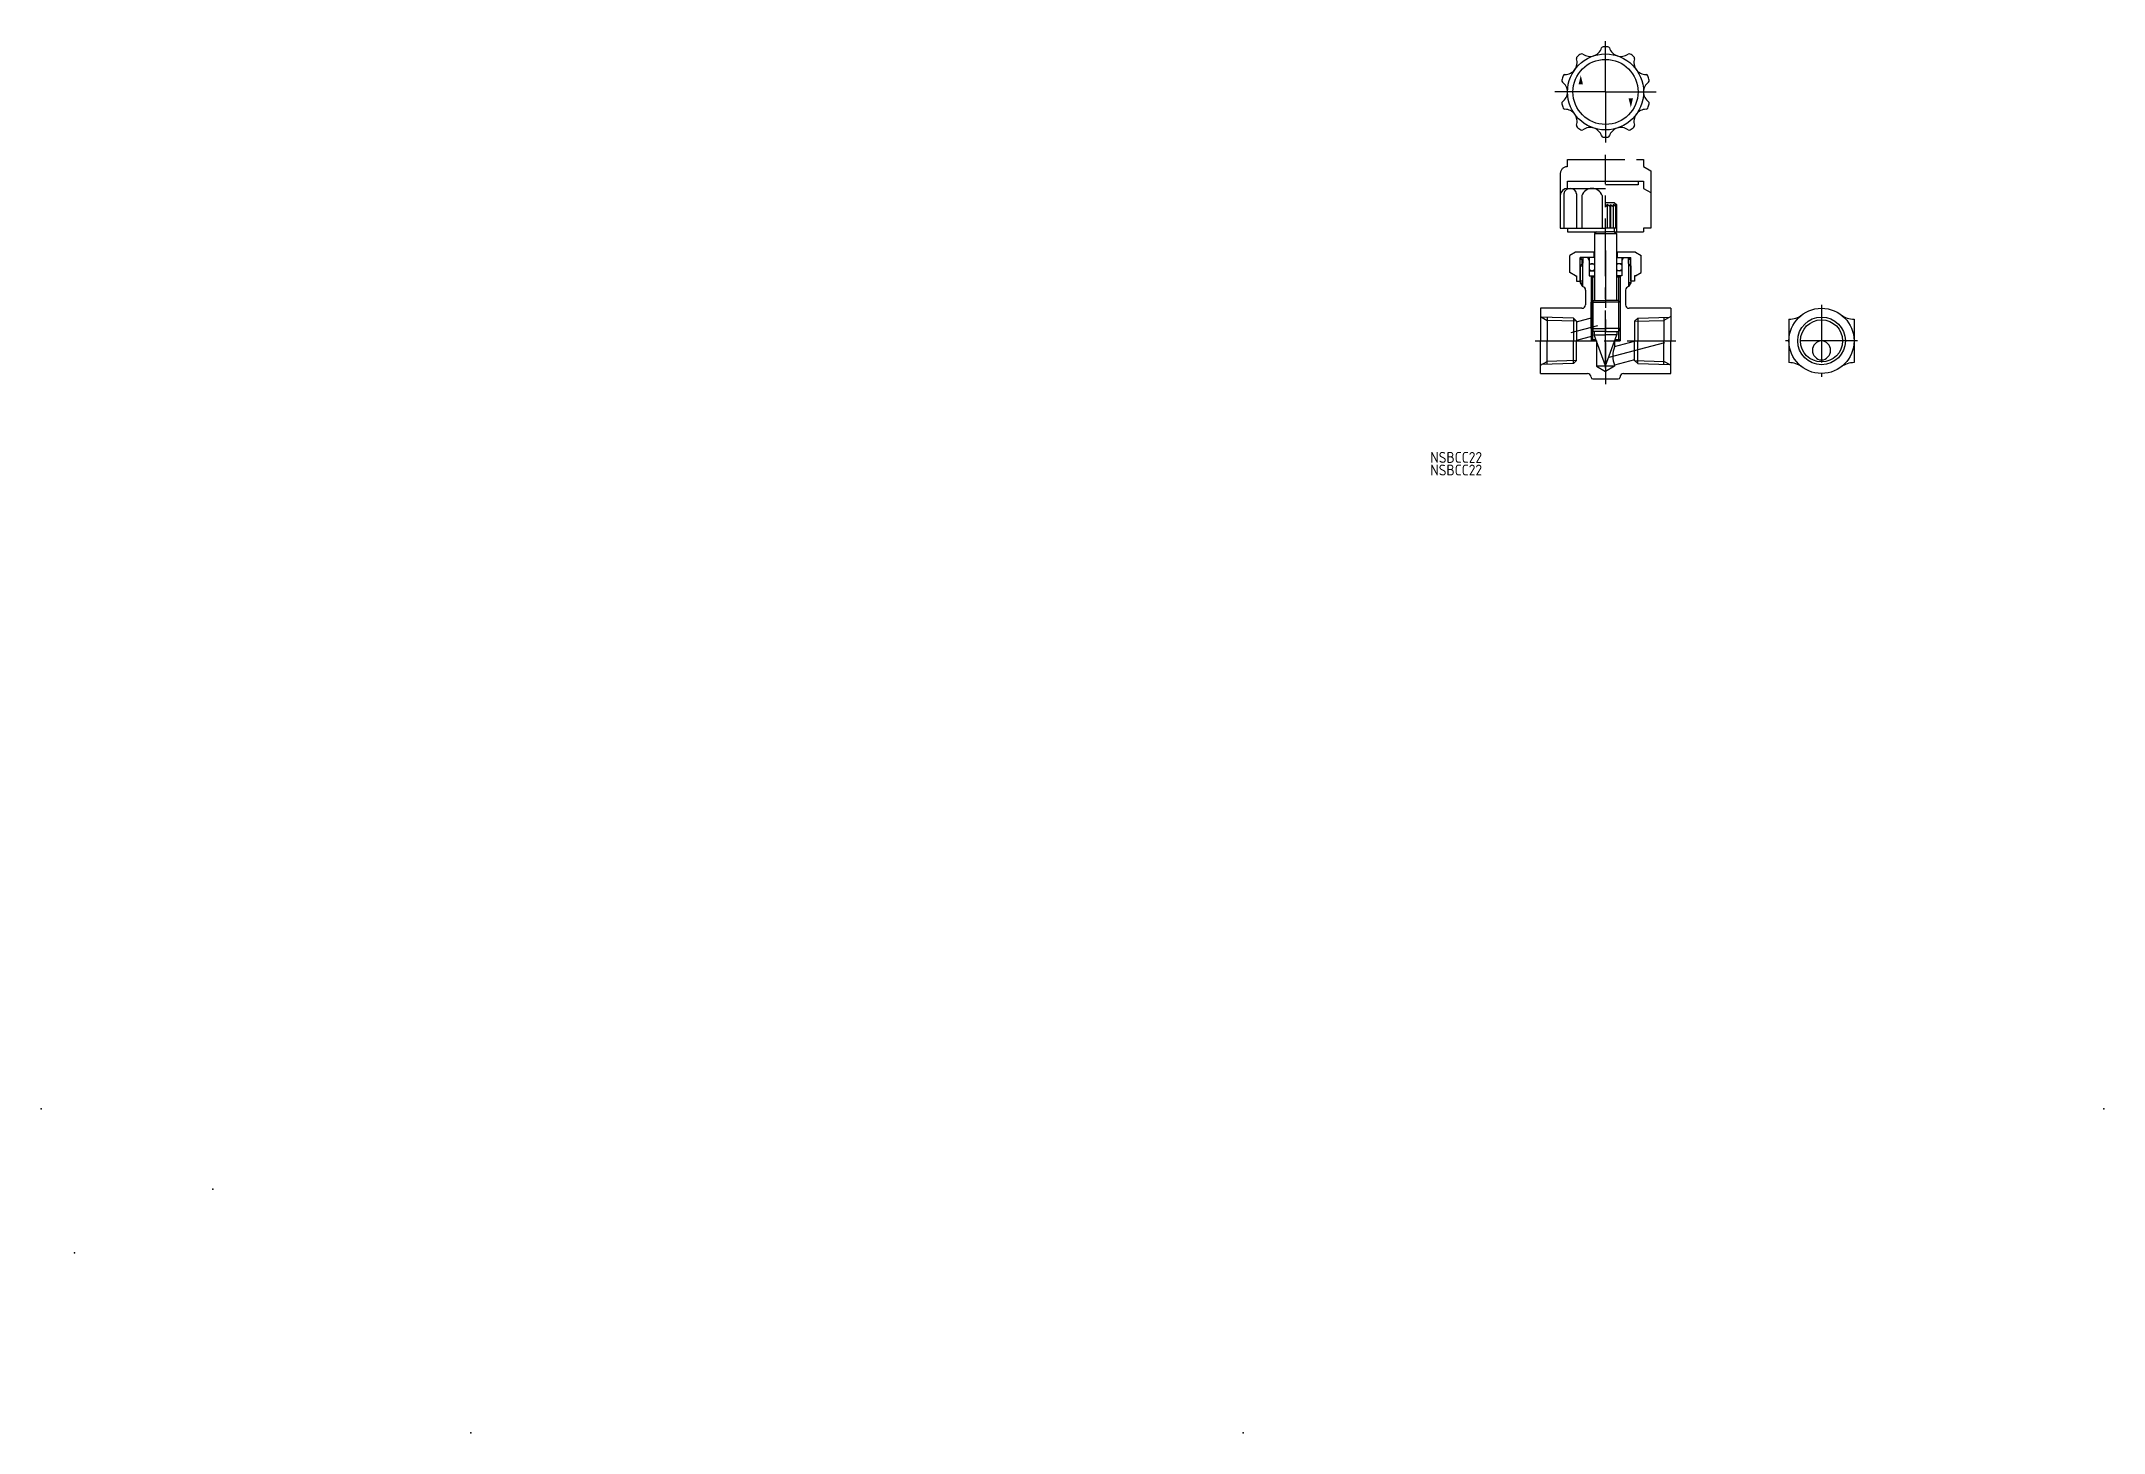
# Model space of a CAD drawing. Extents: x -119 to 451, y 0 to 384.
import ezdxf

# ---------------------------------------------------------------- set-up
doc = ezdxf.new("R2010")
doc.units = 0
doc.header["$LTSCALE"] = 0.5
doc.linetypes.add('CENTER', pattern=[50.8, 31.75, -6.35, 6.35, -6.35])
doc.linetypes.add('PHANTOM', pattern=[63.5, 31.75, -6.35, 6.35, -6.35, 6.35, -6.35])
doc.layers.get('0').update_dxf_attribs({"linetype": 'CONTINUOUS'})
doc.layers.add('CENTER', color=1, linetype='CENTER')
doc.styles.get("Standard").update_dxf_attribs({"font": 'ISOCP.SHX', "bigfont": 'EXTFONT.SHX'})
doc.styles.add('ｽﾀｲﾙ1', font='txt')

msp = doc.modelspace()

# ---------------------------------------------------------------- linework, layer by layer
at = {"color": 3, "linetype": 'PHANTOM'}
for p, q in [((300.91, 347.77), (300.91, 337.61)), ((302.91, 351.77), (323.91, 351.77)), ((302.91, 349.77), (302.91, 351.77)), ((323.91, 351.77), (323.91, 349.77)), ((323.91, 349.77), (325.91, 348.61)), ((325.91, 348.61), (325.91, 337.61))]:
    msp.add_line(p, q, dxfattribs=at)
at = {"color": 7, "linetype": 'CONTINUOUS'}
for p, q in [((301.91, 342.26), (301.91, 332.77)), ((302.91, 345.77), (323.91, 345.77)), ((302.91, 343.77), (302.91, 345.77)), ((302.91, 343.77), (313.41, 343.77)), ((305.39, 342.26), (305.39, 332.77)), ((322.41, 344.77), (313.41, 344.77)), ((322.41, 345.77), (322.41, 344.77)), ((323.91, 345.77), (323.91, 343.77)), ((323.91, 343.77), (325.91, 342.61)), ((325.91, 342.61), (325.91, 332.77)), ((300.91, 341.77), (300.91, 332.77)), ((306.87, 341.77), (306.87, 332.77)), ((312.49, 341.77), (312.49, 332.77)), ((315.91, 339.77), (313.41, 339.77)), ((313.89, 339.27), (313.41, 338.77)), ((314.56, 338.77), (313.89, 339.27)), ((313.89, 339.27), (313.89, 332.77)), ((314.56, 338.77), (314.8, 339.27)), ((314.56, 338.77), (314.56, 332.77)), ((314.8, 339.27), (315.53, 338.77)), ((314.8, 339.27), (314.8, 332.77)), ((315.49, 339.27), (315.53, 338.77)), ((316.18, 338.77), (315.49, 339.27)), ((315.53, 338.77), (315.53, 332.77)), ((315.86, 339.27), (316.41, 338.77)), ((316.18, 338.77), (315.86, 339.27)), ((315.91, 339.77), (316.41, 339.27)), ((316.18, 338.77), (316.18, 332.77)), ((316.41, 339.27), (316.41, 331.77)), ((300.91, 332.77), (313.41, 332.77)), ((302.91, 332.77), (302.91, 331.77)), ((302.91, 331.77), (313.41, 331.77)), ((310.91, 331.77), (310.41, 331.27)), ((310.41, 331.27), (310.41, 312.77)), ((310.41, 331.27), (316.41, 331.27)), ((316.41, 332.77), (313.41, 332.77)), ((315.91, 331.77), (313.41, 331.77)), ((315.91, 331.77), (315.91, 332.77)), ((315.91, 331.77), (323.91, 331.77)), ((315.91, 331.77), (316.41, 331.27)), ((316.41, 331.27), (316.41, 312.77)), ((323.91, 332.77), (323.91, 331.77)), ((325.91, 332.77), (323.91, 332.77)), ((310.41, 326.13), (305.16, 326.13)), ((321.66, 326.13), (316.41, 326.13)), ((305.41, 319.63), (305.41, 318.13)), ((310.41, 324.63), (306.41, 324.63)), ((306.95, 324.09), (306.41, 324.63)), ((306.95, 324.09), (306.41, 324.09)), ((307.02, 323), (306.41, 322.38)), ((306.41, 322.38), (306.41, 317.7)), ((306.41, 322.38), (307.02, 322.38)), ((306.95, 322.93), (306.95, 324.09)), ((307.16, 323.13), (307.02, 323)), ((307.16, 324.63), (307.16, 323.13)), ((308.41, 324.63), (308.91, 323.77)), ((308.91, 324.63), (308.91, 323.77)), ((308.91, 323.77), (308.91, 319.63)), ((308.91, 322.93), (310.41, 322.93)), ((308.91, 321.03), (310.41, 321.03)), ((308.91, 319.63), (310.41, 319.63)), ((309.41, 319.63), (310.41, 319.63)), ((309.81, 319.23), (309.41, 319.63)), ((310.41, 319.23), (309.41, 319.23)), ((309.81, 319.23), (309.81, 302.04)), ((316.41, 324.63), (320.41, 324.63)), ((317.91, 322.93), (316.41, 322.93)), ((317.91, 321.03), (316.41, 321.03)), ((316.41, 319.63), (317.41, 319.63)), ((317.91, 319.63), (316.41, 319.63)), ((317.41, 319.23), (316.41, 319.23)), ((317, 319.23), (317.41, 319.63)), ((317, 319.23), (317, 302.04)), ((317.91, 324.63), (317.91, 323.77)), ((318.41, 324.63), (317.91, 323.77)), ((317.91, 323.77), (317.91, 319.63)), ((319.66, 324.63), (319.66, 323.13)), ((319.66, 323.13), (319.79, 323)), ((319.79, 323), (320.41, 322.38)), ((320.41, 322.38), (319.79, 322.38)), ((319.87, 324.09), (320.41, 324.63)), ((320.41, 324.09), (319.87, 324.09)), ((319.87, 322.93), (319.87, 324.09)), ((320.41, 322.38), (320.41, 317.7)), ((320.41, 322.38), (320.41, 318.13)), ((321.41, 319.63), (321.41, 318.13)), ((305.41, 318.13), (306.41, 318.13)), ((307.02, 318.13), (306.41, 318.13)), ((306.41, 317.7), (307.02, 317.7)), ((306.41, 317.7), (307.02, 316.63)), ((307.91, 315.63), (307.91, 311.63)), ((318.91, 315.63), (318.91, 311.63)), ((320.41, 317.7), (319.79, 317.7)), ((320.41, 317.7), (319.79, 316.63)), ((321.41, 318.13), (320.41, 318.13)), ((306.91, 310.63), (295.41, 310.63)), ((295.41, 310.63), (295.41, 301.63)), ((295.41, 308.38), (297.29, 307.3)), ((297.29, 308.15), (297.29, 301.63)), ((304.52, 307.93), (304.52, 301.63)), ((305.41, 306.9), (309.81, 308.08)), ((309.87, 312.77), (309.41, 312.31)), ((309.41, 312.31), (313.41, 312.31)), ((309.41, 305.06), (309.41, 312.31)), ((309.87, 312.77), (313.41, 312.77)), ((310.41, 312.77), (313.41, 312.77)), ((316.95, 312.77), (313.41, 312.77)), ((316.41, 312.77), (313.41, 312.77)), ((317.41, 312.31), (313.41, 312.31)), ((316.95, 312.77), (317.41, 312.31)), ((317.41, 312.31), (317.41, 305.06)), ((331.41, 310.63), (319.91, 310.63)), ((322.29, 307.93), (322.29, 301.63)), ((331.41, 308.38), (329.53, 307.3)), ((329.53, 308.15), (329.53, 301.63)), ((331.41, 310.63), (331.41, 301.63)), ((305.41, 307.04), (297.29, 307.3)), ((305.41, 307.04), (305.41, 301.63)), ((309.81, 302.91), (305.41, 301.73)), ((309.41, 305.06), (313.41, 305.06)), ((309.41, 305.06), (309.87, 304.27)), ((309.41, 302.04), (310.76, 302.04)), ((309.81, 302.04), (309.41, 301.63)), ((313.41, 304.27), (309.87, 304.27)), ((310.31, 304.27), (310.31, 303.28)), ((313.41, 294.77), (310.31, 303.28)), ((310.31, 303.28), (313.41, 303.28)), ((317.41, 305.06), (313.41, 305.06)), ((313.41, 304.27), (316.95, 304.27)), ((316.51, 303.28), (313.41, 303.28)), ((313.41, 294.77), (316.51, 303.28)), ((316.05, 302.04), (317.41, 302.04)), ((316.51, 304.27), (316.51, 303.28)), ((317.41, 305.06), (316.95, 304.27)), ((317, 302.04), (317.41, 301.63)), ((321.41, 307.04), (329.53, 307.3)), ((321.41, 307.04), (321.41, 301.63)), ((364.08, 307.63), (364.08, 307.63)), ((364.08, 307.63), (364.08, 295.63)), ((382.08, 307.63), (382.08, 307.63)), ((382.08, 307.63), (382.08, 295.63)), ((295.41, 292.63), (295.41, 301.63)), ((297.29, 295.11), (297.29, 301.63)), ((304.52, 295.34), (304.52, 301.63)), ((305.41, 296.22), (305.41, 301.63)), ((309.41, 301.63), (310.91, 301.63)), ((310.91, 301.63), (310.91, 294.63)), ((315.91, 301.63), (317.41, 301.63)), ((315.91, 301.63), (315.91, 300)), ((315.91, 301.63), (315.91, 300)), ((315.91, 300.07), (321.41, 301.54)), ((321.41, 296.37), (315.91, 294.89)), ((321.41, 296.22), (321.41, 301.63)), ((322.29, 295.34), (322.29, 301.63)), ((329.53, 295.11), (329.53, 301.63)), ((331.41, 292.63), (331.41, 301.63)), ((295.41, 294.88), (297.29, 295.97)), ((295.41, 292.63), (308.41, 292.63)), ((305.41, 296.22), (297.29, 295.97)), ((309.41, 291.63), (309.41, 291.63)), ((309.91, 291.13), (316.91, 291.13)), ((310.91, 294.63), (313.41, 293.19)), ((315.91, 294.63), (310.91, 294.63)), ((315.91, 294.63), (313.41, 293.19)), ((315.91, 294.89), (315.91, 294.63)), ((317.41, 291.63), (317.41, 291.63)), ((318.41, 292.63), (331.41, 292.63)), ((321.41, 296.22), (329.53, 295.97)), ((331.41, 294.88), (329.53, 295.97)), ((364.08, 295.63), (364.08, 295.63)), ((382.08, 295.63), (382.08, 295.63))]:
    msp.add_line(p, q, dxfattribs=at)
for p, q in [((305.16, 326.13), (303.59, 325.23)), ((303.59, 320.54), (303.59, 325.23)), ((321.66, 326.13), (323.22, 325.23)), ((323.22, 320.54), (323.22, 325.23)), ((305.16, 319.63), (303.59, 320.54)), ((305.16, 319.63), (305.41, 319.63)), ((321.66, 319.63), (321.41, 319.63)), ((321.66, 319.63), (323.22, 320.54))]:
    msp.add_line(p, q)
at = {"color": 0}
for p, q in [((310.16, 326.13), (310.16, 324.63)), ((316.66, 326.13), (316.66, 324.63))]:
    msp.add_line(p, q, dxfattribs=at)
at = {"color": 3, "linetype": 'CONTINUOUS'}
for p, q in [((306.41, 318.13), (306.41, 324.63)), ((307.02, 323), (307.02, 316.63)), ((309.41, 319.63), (309.41, 301.63)), ((317.41, 319.63), (317.41, 301.63)), ((319.79, 323), (319.79, 316.63)), ((320.41, 318.13), (320.41, 324.63)), ((304.52, 307.93), (295.72, 308.2)), ((305.41, 307.04), (304.52, 307.93)), ((309.87, 312.77), (309.87, 304.27)), ((316.95, 312.77), (316.95, 304.27)), ((321.41, 307.04), (322.29, 307.93)), ((322.29, 307.93), (331.09, 308.2)), ((304.52, 295.34), (295.72, 295.07)), ((305.41, 296.22), (304.52, 295.34)), ((321.41, 296.22), (322.29, 295.34)), ((322.29, 295.34), (331.09, 295.07))]:
    msp.add_line(p, q, dxfattribs=at)
at = {"color": 7, "linetype": 'CONTINUOUS'}
for centre, radius in [((313.41, 370.41), 10.5), ((313.41, 370.41), 9), ((373.08, 301.63), 9), ((373.08, 301.63), 5.82)]:
    msp.add_circle(centre, radius, dxfattribs=at)
at = {"color": 3, "linetype": 'CONTINUOUS'}
msp.add_circle((373.08, 301.63), 6.58, dxfattribs=at)
at = {"color": 7, "linetype": 'CONTINUOUS'}
for centre, radius, start, end in [((309.12, 383.59), 3.36, 234.0557, 341.9443), ((312.8, 382.39), 0.5, 92.9227, 161.9443), ((313.41, 370.41), 12.5, 87.0773, 92.9227), ((314.02, 382.39), 0.5, 18.0557, 87.0773), ((317.69, 383.59), 3.36, 198.0557, 305.9443), ((302.19, 378.55), 3.36, 270.0557, 17.9443), ((305.87, 379.74), 0.5, 128.9227, 197.9443), ((313.41, 370.41), 12.5, 123.0773, 128.9227), ((306.86, 380.46), 0.5, 54.0557, 123.0773), ((319.96, 380.46), 0.5, 56.9227, 125.9443), ((313.41, 370.41), 12.5, 51.0773, 56.9227), ((320.95, 379.74), 0.5, 342.0557, 51.0773), ((324.62, 378.55), 3.36, 162.0557, 269.9443), ((301.82, 373.53), 0.5, 164.9227, 233.9443), ((313.41, 370.41), 12.5, 159.0773, 164.9227), ((299.55, 370.41), 3.36, 306.0557, 53.9443), ((302.2, 374.69), 0.5, 90.0557, 159.0773), ((327.27, 370.41), 3.36, 126.0557, 233.9443), ((324.62, 374.69), 0.5, 20.9227, 89.9443), ((313.41, 370.41), 12.5, 15.0773, 20.9227), ((324.99, 373.53), 0.5, 306.0557, 15.0773), ((301.82, 367.29), 0.5, 126.0557, 195.0773), ((313.41, 370.41), 12.5, 195.0773, 200.9227), ((302.2, 366.12), 0.5, 200.9227, 269.9443), ((302.19, 362.26), 3.36, 342.0557, 89.9443), ((324.62, 362.26), 3.36, 90.0557, 197.9443), ((324.62, 366.12), 0.5, 270.0557, 339.0773), ((313.41, 370.41), 12.5, 339.0773, 344.9227), ((324.99, 367.29), 0.5, 344.9227, 53.9443), ((305.87, 361.07), 0.5, 162.0557, 231.0773), ((313.41, 370.41), 12.5, 231.0773, 236.9227), ((306.86, 360.35), 0.5, 236.9227, 305.9443), ((309.12, 357.23), 3.36, 18.0557, 125.9443), ((317.69, 357.23), 3.36, 54.0557, 161.9443), ((319.96, 360.35), 0.5, 234.0557, 303.0773), ((313.41, 370.41), 12.5, 303.0773, 308.9227), ((320.95, 361.07), 0.5, 308.9227, 17.9443), ((312.8, 358.42), 0.5, 198.0557, 267.0773), ((313.41, 370.41), 12.5, 267.0773, 272.9227), ((314.02, 358.42), 0.5, 272.9227, 341.9443), ((302.91, 341.77), 2, 90, 180), ((303.65, 342.01), 1.75, 8.0523, 171.9477), ((309.68, 340.79), 2.97, 19.127, 160.873), ((309.66, 321.98), 0.95, 37.8636, 142.1364), ((309.66, 321.98), 0.95, 217.8636, 322.1364), ((317.16, 321.98), 0.95, 37.8636, 142.1364), ((317.16, 321.98), 0.95, 217.8636, 322.1364), ((306.91, 315.63), 1, 0, 83.4866), ((319.91, 315.63), 1, 96.5134, 180), ((306.91, 311.63), 1, 270, 0), ((319.91, 311.63), 1, 180, 270), ((364.08, 313.63), 6, 270, 306.8699), ((382.08, 313.63), 6, 233.1301, 270), ((322.14, 297.46), 6.74, 157.7853, 202.2147), ((373.21, 299), 2.64, 92.9867, 267.0133), ((372.94, 299), 2.64, 272.9867, 87.0133), ((308.41, 291.63), 1, 0, 90), ((309.91, 291.63), 0.5, 180, 270), ((316.91, 291.63), 0.5, 270, 0), ((318.41, 291.63), 1, 90, 180), ((364.08, 289.63), 6, 53.1301, 90), ((382.08, 289.63), 6, 90, 126.8699)]:
    msp.add_arc(centre, radius, start, end, dxfattribs=at)
at = {"color": 3, "linetype": 'PHANTOM'}
msp.add_arc((302.91, 347.77), 2, 90, 180, dxfattribs=at)
for p in [(-118.69, 89.44), (451.04, 89.44), (-71.26, 67.27), (-109.48, 49.73), (0, 0), (0, 0), (0, 0), (0, 0), (0, 0), (0, 0), (0, 0), (0, 0), (0, 0), (0, 0), (0, 0), (213.3, 0)]:
    msp.add_point(p)
at = {"layer": 'CENTER', "color": 1, "linetype": 'CENTER'}
for p, q in [((313.41, 370.41), (313.41, 384.41)), ((313.41, 370.41), (299.41, 370.41)), ((313.41, 370.41), (313.41, 356.41)), ((313.41, 370.41), (327.41, 370.41)), ((313.41, 294.13), (313.41, 353.01)), ((313.41, 326.63), (313.41, 289.63)), ((373.08, 311.57), (373.08, 291.7)), ((303.96, 303.93), (311.26, 305.88)), ((294.01, 301.63), (332.8, 301.63)), ((314.43, 297.17), (331.41, 301.63)), ((383.01, 301.63), (363.15, 301.63))]:
    msp.add_line(p, q, dxfattribs=at)

# ---------------------------------------------------------------- texts
at = {"color": 7, "linetype": 'CONTINUOUS', "style": 'ｽﾀｲﾙ1', "width": 0.5}
msp.add_text('▲', height=3, dxfattribs=at).set_placement((305.55, 372.47))
msp.add_text('▲', height=3, rotation=180, dxfattribs=at).set_placement((321.42, 368.66))
at = {"color": 7, "linetype": 'CONTINUOUS'}
for p in [(265.02, 267.94), (265.02, 264.45)]:
    msp.add_text('NSBCC22', height=3, dxfattribs=at).set_placement(p)

doc.saveas('drawing.dxf')
